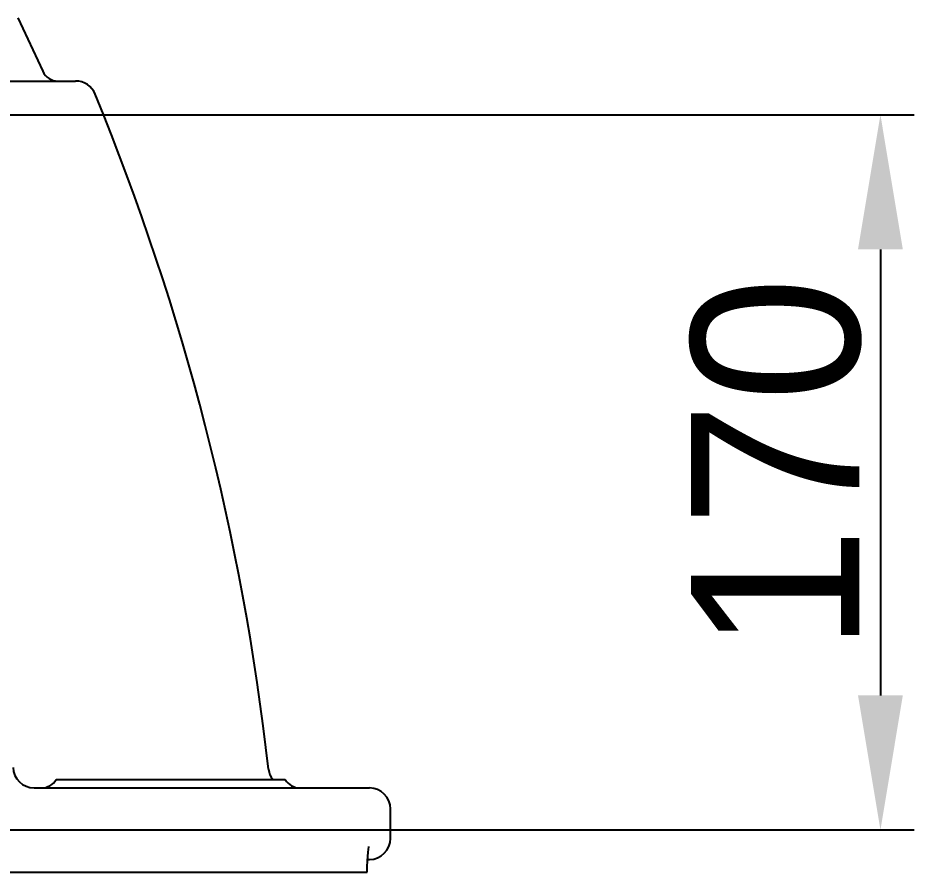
# Model space of a CAD drawing. Header units: millimetres. Extents: x 4086 to 10416, y 123 to 1549.
# Drawn here: x 7411.6 to 7464.8, y 632.1 to 682.8 of the extents above; entities that cross this region are included whole.
import ezdxf

# ---------------------------------------------------------------- set-up
doc = ezdxf.new("R2010")
doc.units = ezdxf.units.MM
doc.layers.add('外形图', color=7, linetype='Continuous')
doc.layers.add('尺寸标注', color=7, linetype='Continuous')
doc.styles.add('思源黑', font='SourceHanSansCN-Normal.ttf')
doc.dimstyles.new('尺寸标注_1_4比例中六', dxfattribs={"dimtxt": 10, "dimasz": 8, "dimexe": 2, "dimexo": 1.5, "dimgap": 1, "dimtad": 1, "dimdec": 1, "dimlfac": 4, "dimdsep": 46, "dimtxsty": '思源黑', "dimcen": 0.09, "dimadec": 0, "dimazin": 0, "dimtp": 0.01, "dimtm": 0.01, "dimtfac": 1, "dimtdec": 1, "dimtofl": 0, "dimtmove": 0, "dimatfit": 3, "dimfxl": 1, "dimtolj": 1, "dimarcsym": 0})

# ---------------------------------------------------------------- blocks, each defined once
blk = doc.blocks.new('*D792')
at = {"layer": 'Defpoints', "color": 0}
for p in [(7409.217, 677.077), (7409.217, 634.577), (7462.836, 634.577)]:
    blk.add_point(p, dxfattribs=at)
at = {"layer": '尺寸标注', "color": 0, "lineweight": -2}
for p, q in [((7410.717, 677.077), (7464.836, 677.077)), ((7462.836, 669.077), (7462.836, 642.577)), ((7410.717, 634.577), (7464.836, 634.577))]:
    blk.add_line(p, q, dxfattribs=at)
at = {"layer": '尺寸标注', "color": 0}
for points in [[(7464.169, 669.077), (7461.503, 669.077), (7462.836, 677.077)], [(7461.503, 642.577), (7464.169, 642.577), (7462.836, 634.577)]]:
    blk.add_solid(points, dxfattribs=at)
at = {"layer": '尺寸标注', "color": 0, "insert": (7456.658, 656.291), "char_height": 10, "attachment_point": 5, "rotation": 90, "style": '思源黑'}
blk.add_mtext('\\A1;170', dxfattribs=at)

msp = doc.modelspace()

# ---------------------------------------------------------------- linework, layer by layer
at = {"layer": '外形图', "linetype": 'Continuous'}
for p, q in [((7411.575, 682.827), (7413.054, 679.655)), ((7349.177, 679.077), (7415.006, 679.077)), ((7413.842, 637.577), (7427.466, 637.577)), ((7412.534, 637.077), (7432.467, 637.077)), ((7433.717, 634.077), (7433.717, 635.827)), ((7432.348, 632.711), (7432.355, 632.827)), ((7432.355, 632.827), (7432.467, 632.827)), ((7409.592, 632.077), (7432.325, 632.077))]:
    msp.add_line(p, q, dxfattribs=at)
msp.add_lwpolyline([(7432.325, 632.077), (7432.335, 632.414), (7432.349, 632.733), (7432.367, 633.013), (7432.386, 633.247), (7432.407, 633.431), (7432.425, 633.558), (7432.432, 633.599)], dxfattribs=at)
for centre, radius, start, end in [((7413.96, 680.077), 1, 205, 270), ((7415.006, 677.827), 1.25, 22.346, 90), ((7277.407, 621.269), 150.02, 6.47493, 22.34446), ((7412.534, 638.327), 1.25, 181.5, 270), ((7412.975, 638.077), 1, 270, 330), ((7428.333, 638.077), 1, 210, 270), ((7432.467, 635.827), 1.25, 0, 90), ((7432.467, 634.077), 1.25, 270, 0)]:
    msp.add_arc(centre, radius, start, end, dxfattribs=at)
msp.add_open_spline([(7426.47, 638.186), (7426.495, 637.967), (7426.582, 637.748), (7426.715, 637.573)], degree=3, dxfattribs=at)

# ---------------------------------------------------------------- dimensions: what is measured, and where the dimension line sits
at = {"layer": '尺寸标注'}
dim = msp.add_linear_dim(base=(7462.836, 634.577), p1=(7409.217, 677.077), p2=(7409.217, 634.577), angle=270, dimstyle='尺寸标注_1_4比例中六', dxfattribs=at)
dim.commit()
dim.dimension.update_dxf_attribs({"geometry": '*D792', "text_midpoint": (7462.836, 656.291), "dimtype": 160})

doc.saveas('drawing.dxf')
